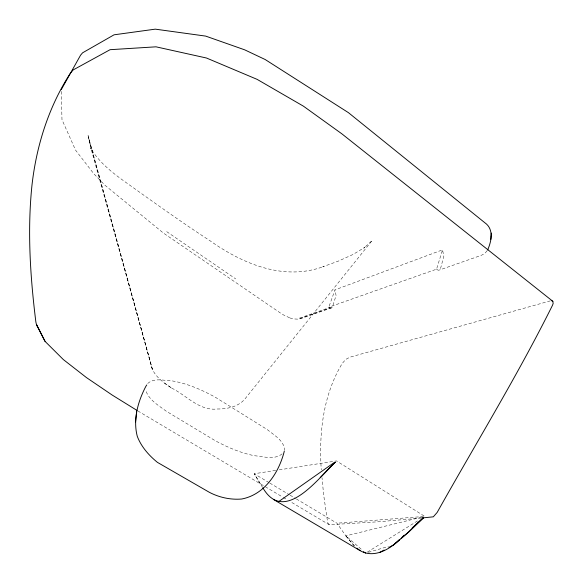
<?xml version="1.0" encoding="UTF-8"?>
<svg xmlns="http://www.w3.org/2000/svg" width="583" height="583" viewBox="0 0 583 583"><rect width="100%" height="100%" fill="white"/><g stroke="black" fill="none" stroke-linecap="round" stroke-linejoin="round"><path stroke-width="0.44" stroke-dasharray="2.92 2.19" d="M330.867 308.064L328.783 307.212L436.558 269.186L442.526 249.859L334.985 289.86L328.783 307.212L330.867 308.064A3.112 2.361 70.2 0 0 332.55 306.643L336.063 295.508L334.985 289.86M487.096 250.734L484.867 253.408L481.383 255.303L439.524 269.987M282.07 453.909C274.316 460.22 263.429 456.46 254.48 455.738C240.655 452.969 227.589 447.365 215.229 440.697L166.126 411.124C158.51 405.367 148.833 399.974 145.735 390.37M147.725 383.483C154.262 377.412 164.486 380.765 172.408 380.939C187.69 383.585 202.039 389.925 215.55 397.366L267.247 429.562C273.908 435.151 284.242 440.5 284.606 450.28M367.261 552.167L418.652 520.225M299.356 318.18L329.351 307.62M300.092 318.529L330.102 307.984M331.581 307.853L300.843 318.602L297.826 319.141L294.116 318.945L289.977 317.997M368.339 552.341L388.402 546.424M296.375 498.953L336.974 523.221L345.85 535.879L423.032 516.844M550.316 300.872L349.975 357.175L345.704 359.419L342.134 363.603C323.004 395.383 318.843 433.431 321.262 469.811M275.686 470.401L254.217 473.753L262.372 487.096M279.264 469.847L336.515 460.92L424.788 516.414L336.974 523.221M421.29 518.039L378.965 521.749L329.257 524.766L290.932 501.978M61.295 91.429L61.98 119.668L75.557 150.144L93.761 173.69L105.122 185.387L163.459 233.105L282.544 314.47L290.079 318.034M137.858 410.949L282.5 496.964M283.272 497.416L287.098 499.697M269.047 482.622L254.217 473.753L261.439 485.734M269.834 483.088L289.35 494.756M290.13 495.222L295.596 498.487M171.715 388.11C186.553 395.478 199.401 411.102 217.342 408.996C227.268 409.084 238.148 406.898 244.896 399.02L372.282 240.356L363.858 248.139L364.885 247.301L353.036 254.458L338.227 261.162L322.814 266.766L323.769 266.489C283.987 281.261 242.914 263.924 210.259 240.917C185.474 224.776 161.287 207.752 137.253 190.517C120.2 178.179 101.551 166.629 90.598 148.067L91.232 149.037L88.062 135.445L91.509 150.312L152.345 369.287C156.302 377.675 164.187 383.169 171.715 388.11L164.253 382.951M166.702 231.64L235.7 278.9M436.558 269.186L437.17 269.659A3.534 2.463 70 0 0 440.508 268.661L443.838 256.243L442.526 249.859M329.257 524.766L327.865 522.922L327.457 521.282L323.645 494.785L322.027 477.834M354.42 546.06L345.85 535.879L362.298 550.148M345.85 535.879L355.003 546.686M152.345 369.287L88.317 136.721L152.345 369.287"/><path stroke-width="0.87" d="M487.607 250.049C491.484 241.347 494.056 229.119 484.874 222.772L348.423 112.65L265.163 59.517L244.671 49.825L205.682 36.102L155.289 29.15L114.064 34.812L82.582 52.813L80.563 55.196L61.251 89.658M490.813 239.475L491.083 236.334M491.105 236.122L491.36 233.083M146.778 384.933L145.83 386.391C137.96 401.519 132.858 419.345 137.282 436.332C141.232 446.767 148.862 455.374 157.403 462.355L209.086 492.154C218.873 497.386 230.416 499.944 241.493 499.033L241.719 499.012C264.726 494.639 279.024 472.47 284.307 451.125M135.584 421.903L136.648 411.911M335.32 462.144C318.099 478.424 284.242 524.656 262.838 487.782M320.184 477.637L335.261 462.202M273.544 499.493L360.061 550.614C373.732 558.645 389.823 549.521 399.603 539.428M402.255 537.001L404.238 535.187M412.196 527.921L423.462 517.624M388.905 547.444L393.634 544.879L399.763 539.632M401.126 538.466L408.61 532.053L423.52 517.646L408.61 532.053L393.634 544.879M278.638 501.62L334.285 462.487M379.446 552.589L384.175 550.017M422.187 517.959L433.329 516.822L437.184 512.399C475.743 443.51 517.201 376.173 552.407 305.463L553.143 303.612L552.859 301.324L341.827 133.806L303.393 106.15L257.11 79.361L206.484 58.016L156.011 46.822L110.078 49.693L73.21 69.909L70.383 73.21C48.6 106.966 36.35 145.874 31.927 185.642C27.263 231.079 30.25 276.859 35.876 322.064L36.438 324.469L45.015 341.332L63.328 359.558L86.415 377.551L112.271 395.106L137.107 410.483M551.868 300.872L552.859 301.324M363.428 551.737L365.723 553.114M356.898 548.158L360.061 550.614M45.015 341.332L36.438 324.469L37.436 326.436"/></g></svg>
